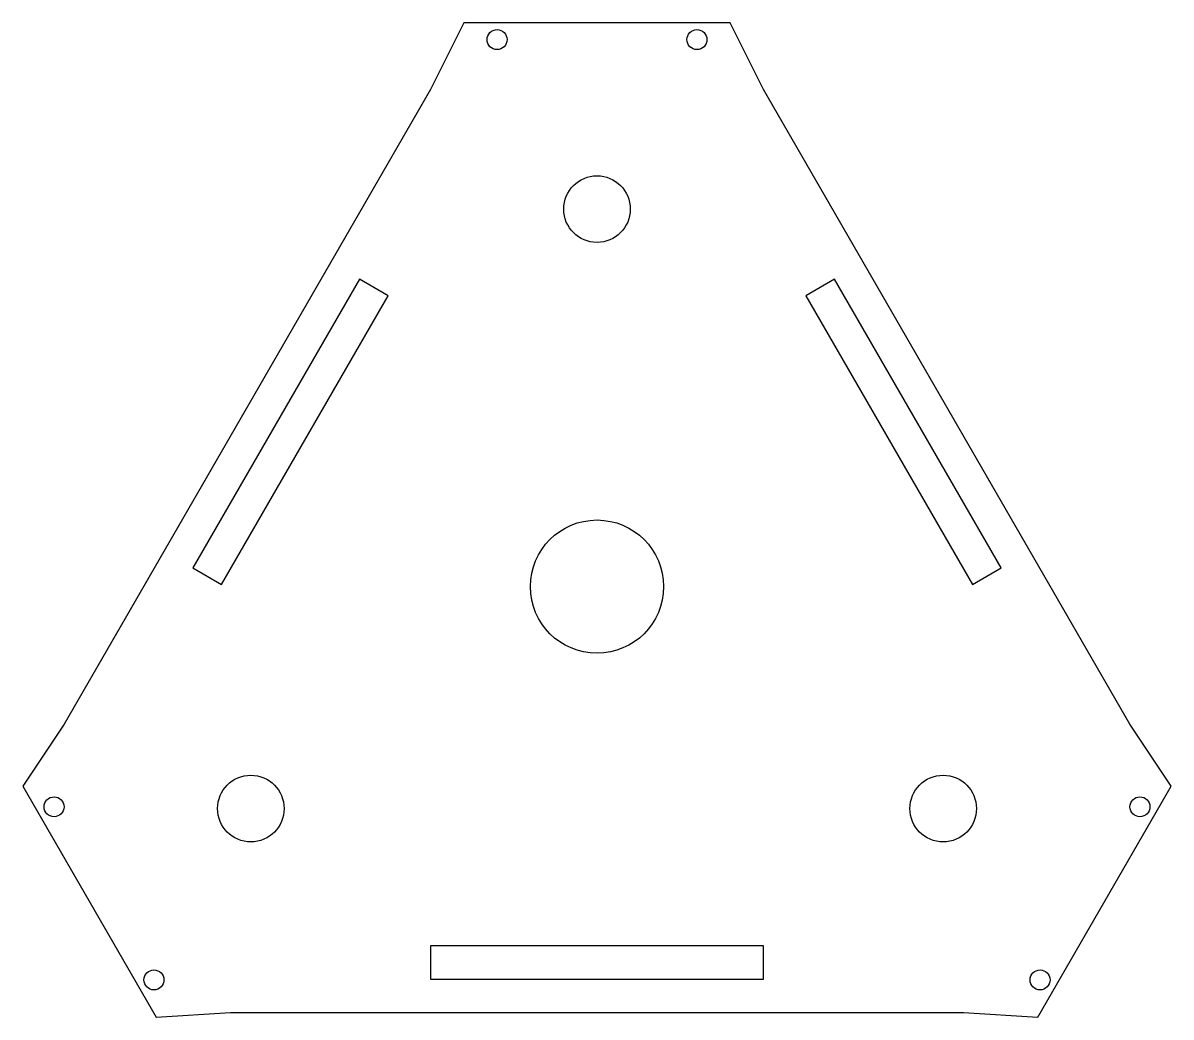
# Model space of a CAD drawing. Header units: millimetres. Extents: x -172 to 172, y -129 to 169.
import ezdxf

# ---------------------------------------------------------------- set-up
doc = ezdxf.new("R2010")
doc.units = ezdxf.units.MM

msp = doc.modelspace()

# ---------------------------------------------------------------- linework, layer by layer
at = {"color": 7, "linetype": 'Continuous', "lineweight": 25}
for p, q in [((-40, 169.23), (-50, 149.23)), ((40, 169.23), (-40, 169.23)), ((50, 149.23), (40, 169.23)), ((-50, 149.23), (-160, -41.29)), ((160, -41.29), (50, 149.23)), ((-71.34, 92.27), (-121.34, 5.67)), ((-62.68, 87.27), (-71.34, 92.27)), ((71.34, 92.27), (62.68, 87.27)), ((121.34, 5.67), (71.34, 92.27)), ((-112.68, 0.67), (-62.68, 87.27)), ((62.68, 87.27), (112.68, 0.67)), ((-121.34, 5.67), (-112.68, 0.67)), ((112.68, 0.67), (121.34, 5.67)), ((-160, -41.29), (-172.32, -59.95)), ((172.32, -59.95), (160, -41.29)), ((-172.32, -59.95), (-132.32, -129.24)), ((132.32, -129.24), (172.32, -59.95)), ((-50, -107.9), (-50, -117.9)), ((50, -107.9), (-50, -107.9)), ((50, -117.9), (50, -107.9)), ((-50, -117.9), (50, -117.9)), ((-132.32, -129.24), (-110, -127.9)), ((-110, -127.9), (110, -127.9)), ((110, -127.9), (132.32, -129.24))]:
    msp.add_line(p, q, dxfattribs=at)
for centre, radius in [((-30, 164.23), 3), ((30, 164.23), 3), ((0, 113.35), 10), ((0, 0), 20), ((-103.92, -66.65), 10), ((103.92, -66.65), 10), ((-162.99, -66.11), 3), ((162.99, -66.11), 3), ((-132.99, -118.08), 3), ((132.99, -118.08), 3)]:
    msp.add_circle(centre, radius, dxfattribs=at)

doc.saveas('drawing.dxf')
